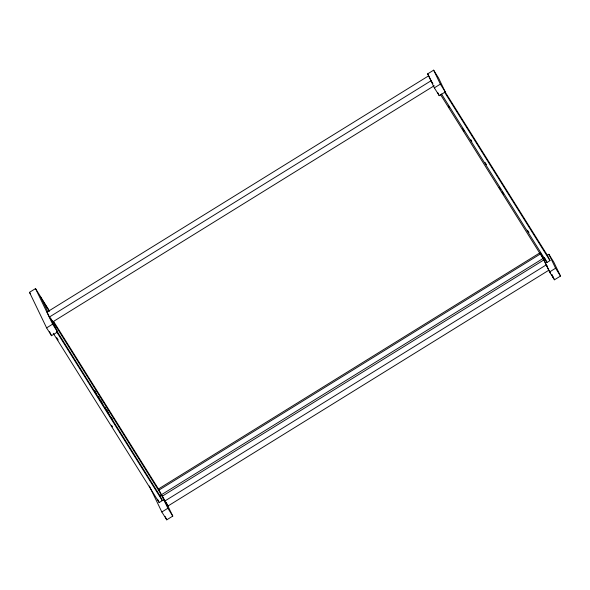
<?xml version="1.0" encoding="UTF-8"?>
<svg xmlns="http://www.w3.org/2000/svg" width="590" height="590" viewBox="0 0 590 590"><rect width="100%" height="100%" fill="white"/><g stroke="black" fill="none" stroke-linecap="round" stroke-linejoin="round"><path stroke-width="0.89" d="M544.577 257.528L159.919 495.666L162.302 500.615L56.854 332.141M51.839 320.141L57.54 331.986L51.514 335.717L46.61 327.885L29.5 292.33L35.525 288.599L40.43 296.438L47.864 311.889M427.625 73.898L433.65 70.166L438.554 78.005L445.266 91.952L439.24 95.683L434.336 87.851L427.625 73.898L428.517 75.328M49.413 317.022L431.113 80.719L428.731 75.771L47.03 312.073L49.413 317.022L52.539 322.022L434.233 85.712M46.61 327.885L52.635 324.153L35.525 288.599M434.336 87.851L440.361 84.119L433.65 70.166M53.579 321.395L158.467 488.97L540.16 252.668M540.787 253.707L159.086 490.01L158.467 488.97M547.373 255.212L548.884 254.283L553.789 262.115L560.5 276.068L554.475 279.793L549.57 271.961L541.126 254.423M440.553 94.666L543.958 259.88L162.265 496.183L164.647 501.139L167.774 506.132L548.685 270.308M53.248 333.291L159.182 502.547L163.755 499.715M441.512 94.002L546.96 262.476L549.976 260.61L547.594 255.662L444.587 91.089M164.647 501.139L546.34 264.829L547.24 266.26M166.41 502.872L172.774 516.102L166.749 519.834L161.844 511.995L167.87 508.263L158.99 489.818M549.57 271.961L555.596 268.229L548.884 254.283M440.361 84.119L445.266 91.952M555.596 268.229L560.5 276.068M444.528 92.136L549.976 260.61M470.864 139.749L471.838 141.312M485.017 162.368L486.485 164.713M527.49 230.225L528.957 232.571M448.452 106.134L449.425 107.697M462.597 128.738L464.057 131.076M499.184 187.2L500.645 189.538M502.112 191.875L503.572 194.213M431.113 80.719L432.898 83.573M40.644 296.888L49.435 310.93M41.514 298.688L49.324 311.166M52.997 321.609L164.942 500.468M52.635 324.153L57.54 331.986M167.87 508.263L172.774 516.102M56.397 330.275L159.919 495.666M29.5 292.33L30.392 293.761M56.692 337.642L58.152 339.973M111.554 425.294L112.528 426.85M544.976 258.354L546.96 262.476M552.107 274.874L554.475 279.793M551.716 274.49L553.582 278.377M543.958 259.88L545.949 264.003M546.34 264.829L550.455 273.384M437.714 92.512L439.24 95.683M165.783 502.002L167.774 506.132M157.596 499.243L159.182 502.547M165.156 516.523L166.749 519.834M149.336 486.005L161.844 511.995M111.532 417.786L112.72 420.257M106.657 409.43L109.039 414.387M105.005 407.166L106.591 410.463M100.927 400.463L102.911 404.593M98.478 396.546L100.462 400.676M94.798 390.669L96.782 394.799M50.548 317.892L52.539 322.022M49.56 331.661L51.514 335.717"/></g></svg>
